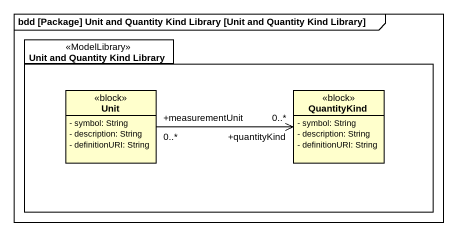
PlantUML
@startuml
mainframe bdd [Package] Unit and Quantity Kind Library [Unit and Quantity Kind Library]
hide circle
hide empty members
skinparam classAttributeIconSize 0
package "Unit and Quantity Kind Library" as Unit_and_Quantity_Kind <<ModelLibrary>> {
  class Unit <<block>> {
    - symbol: String
    - description: String
    - definitionURI: String
  }
  class QuantityKind <<block>> {
    - symbol: String
    - description: String
    - definitionURI: String
  }
}
Unit "+measurementUnit\n0..*" -right-> "+quantityKind\n0..*" QuantityKind
@enduml
